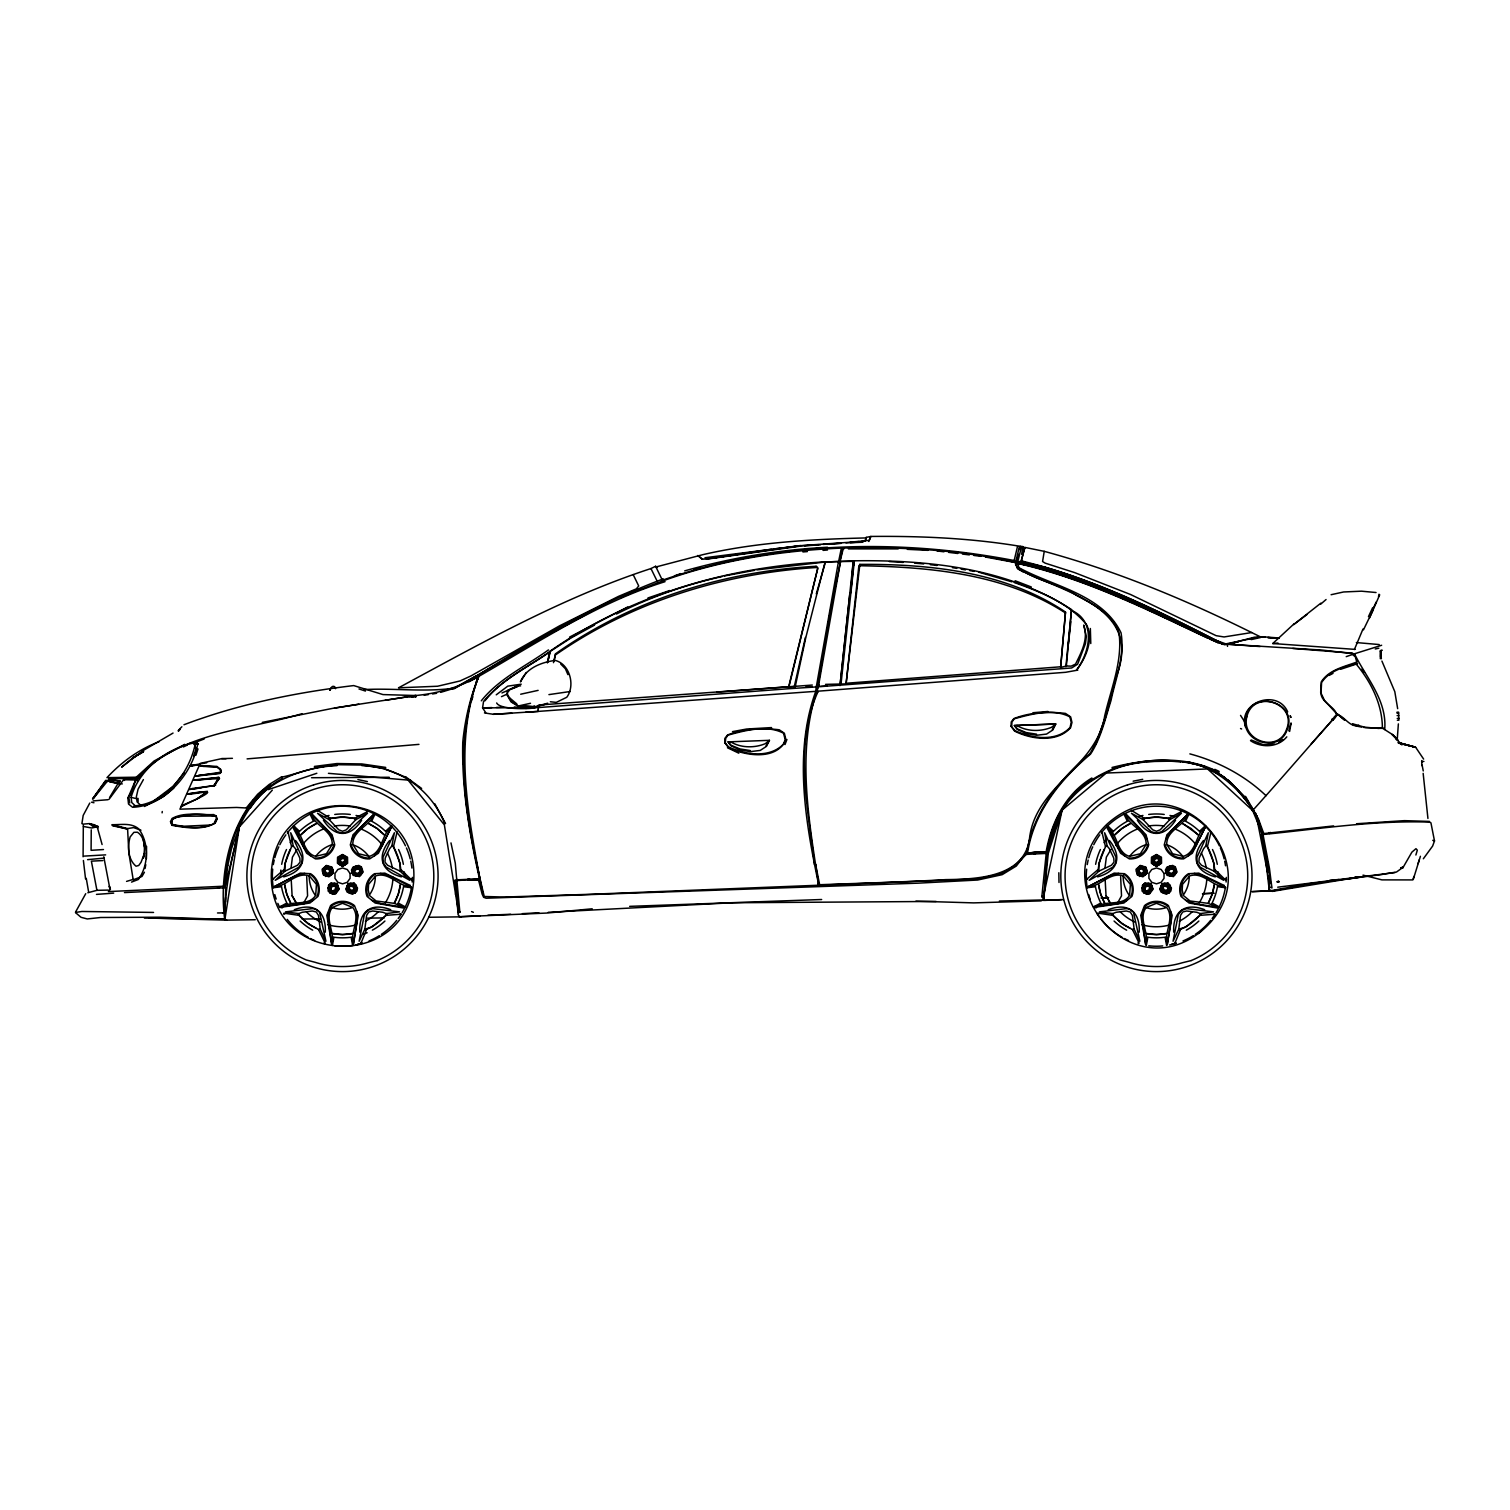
<?xml version="1.0" encoding="UTF-8"?>
<svg xmlns="http://www.w3.org/2000/svg" width="1510" height="1510" viewBox="0 0 1510 1510"><rect width="100%" height="100%" fill="white"/><g stroke="black" fill="none" stroke-linecap="round" stroke-linejoin="round"><path stroke-width="1.5" d="M1333.651 825.913L1262.303 833.747L1261.36 834.671L1264.719 850.866L1269.155 889.39L1272.326 891.391L1353.017 878.103M333.767 938.22L332.408 945.411L331.728 944.562C335.484 932.236 323.857 918.816 332.257 907.491L342.525 903.301L352.811 907.491C361.211 918.816 349.584 932.236 353.321 944.562L352.661 945.411L351.301 938.22M1147.694 938.22L1146.335 945.411L1145.675 944.562C1149.412 932.236 1137.785 918.816 1146.184 907.491L1156.471 903.301L1166.739 907.491C1175.139 918.816 1163.512 932.236 1167.268 944.562L1166.588 945.411L1165.229 938.22M1384.708 729.538C1387.199 700.187 1366.21 677.839 1354.47 653.792L1322.42 650.112L1226.554 644.166L1207.622 637.295L1147.43 609.36M313.004 820.326L309.852 813.701L312.551 814.532L332.106 834.803L334.748 844.845C332.521 853.509 324.329 859.454 315.401 858.888L306.662 853.263L293.431 828.424L293.487 825.611L298.81 830.651M1043.901 896.109L1047.336 852.81L1046.373 851.791L1041.824 896.94L1043.957 895.298L1041.862 896.638L1043.901 896.109L1043.92 899.922L999.394 901.055M1126.932 820.326L1123.78 813.701L1126.479 814.532L1146.033 834.803L1148.676 844.845C1146.449 853.509 1138.257 859.454 1129.329 858.888L1120.609 853.263L1107.358 828.424L1107.415 825.611L1112.738 830.651M1021.911 858.51L1015.569 865.211L1001.432 873.799L977.819 878.914L590.108 894.298L504.453 897.034L484.257 896.487C467.081 825.253 451.037 747.299 478.708 676.423C539.032 641.788 598.281 602.433 665.061 581.671M224.858 915.419L225.669 887.691L224.631 886.294C226.462 848.582 239.165 808.095 270.894 785.068M83.314 825.309L83.088 856.793M794.977 687.805L805.812 637.56L825.045 562.041L838.503 561.399L839.654 563.003L843.41 548.054C901.111 546.865 959.341 549.413 1015.72 562.532L1015.645 565.231C1031.915 580.501 1058.132 582.728 1076.913 595.601C1093.523 604.623 1112.511 613.683 1119.023 632.992C1122.742 661.323 1110.964 688.768 1104.678 715.985C1096.581 767.061 1035.426 785.766 1029.499 838.522C1024.611 877.537 976.29 879.254 945.826 879.613C903.792 882.104 861.719 883.161 819.647 884.728L817.854 883.878M193.695 755.812L195.96 749.451L194.356 742.863L197.621 744.487C191.94 774.366 164.401 806.17 132.578 807.265L128.52 804.056L127.878 798.148L135.636 779.99C176.349 732.369 245.998 730.5 302 713.702M255.247 919.722L224.782 920.156C224.216 888.427 232.389 857.699 239.373 826.895C248.206 806.906 262.57 789.277 281.917 778.745M324.291 942.448L324.254 943.637L325.197 943.108L318.497 929.518L307.87 923.61L298.98 915.343L298.829 913.588L302.189 912.285L312.362 911.002L316.307 912.002L318.478 915.438L320.214 929.122L325.933 941.259L319.535 912.078L315.231 908.963L312.343 908.642L285.503 911.87L298.829 913.588M1138.219 942.448L1138.2 943.637L1139.125 943.108L1132.425 929.518L1121.798 923.61L1112.908 915.343L1112.757 913.588L1116.117 912.285L1126.29 911.002L1130.235 912.002L1132.406 915.438L1134.142 929.122L1139.861 941.259L1133.463 912.078L1129.159 908.963L1126.271 908.642L1099.431 911.87L1112.757 913.588M304.718 873.365L295.13 876.026L273.895 886.842L300.226 873.12L310.588 873.705C318.138 878.499 321.271 888.125 317.968 896.449L309.927 903.018L282.219 907.133C292.128 899.582 308.04 906.925 315.666 895.449L316.477 884.369L309.305 875.894C295.941 871.402 286.768 886.615 273.895 886.842L273.291 887.748L280.558 886.823M463.268 764.23L463.608 750.244M463.721 745.581L463.834 740.919M1118.646 873.365L1109.057 876.026L1087.823 886.842L1114.153 873.12L1124.516 873.705C1132.066 878.499 1135.199 888.125 1131.896 896.449L1123.855 903.018L1096.147 907.133C1106.056 899.582 1121.987 906.925 1129.593 895.449L1130.405 884.369L1123.232 875.894C1109.869 871.402 1100.696 886.615 1087.823 886.842L1087.219 887.748L1094.486 886.823M291.166 878.688L292.109 895.751L296.583 903.509L292.109 895.713M853.509 565.873L854.377 560.795C928.782 559.776 1007.736 568.062 1071.515 609.587L1066.362 666.004L1060.643 667.42L1065.513 612.06C1005.641 571.762 930.311 563.909 859.851 564.381L846.072 683.898L825.536 684.37M1105.093 878.688L1106.037 895.751L1110.511 903.509L1106.037 895.713M272.329 790.126L239.373 826.895L224.782 920.156C219.46 879.047 227.368 832.746 253.661 799.583M458.474 910.077L454.567 880.5L455.699 880.651L458.077 914.626L459.738 916.664L480.029 915.853M985.483 557.039L1017.721 562.985L1018.929 567.703C1053.527 586.654 1102.375 594.147 1121.024 632.784C1125.044 655.85 1115.607 678.367 1110.983 700.64C1105.207 718.798 1101.092 738.031 1090.522 754.113C1059.982 780.047 1033.746 812.286 1027.536 853.112L1015.569 865.211M1227.517 646.374L1227.592 644.204L1254.376 637.201L1265.21 636.975M473.366 912.304L471.554 911.568M333.257 839.145L327.764 830.859L310.909 814.003C315.118 826.178 332.408 830.198 332.275 844.298L326.424 853.735L315.647 856.378C302.377 852.697 304.454 835.275 294.186 828.197L294.261 826.498L304.265 847.922L310.456 855.717M1147.185 839.145L1141.692 830.859L1124.837 814.003C1129.046 826.178 1146.335 830.198 1146.203 844.298L1140.352 853.735L1129.574 856.378C1116.305 852.697 1118.381 835.275 1108.114 828.197L1108.189 826.498L1118.193 847.922L1124.384 855.717M91.242 829.858L91.091 850.319L103.473 849.545M1011.039 726.178L1011.247 721.912L1013.852 718.609C1029.895 712.286 1048.393 711.361 1065.494 713.418L1070.647 716.891L1071.987 722.459L1070.571 727.745C1056.962 743.071 1031.16 739.447 1014.588 731.104L1011.039 726.178L1014.965 730.557C1031.406 738.541 1056.358 742.165 1070.043 727.499L1071.232 722.29L1069.835 716.873C1053.206 708.115 1031.462 714.098 1014.248 718.779L1011.964 722.063L1011.7 726.102M724.743 742.524L724.951 738.277L727.575 734.974C743.618 728.65 762.135 727.726 779.235 729.783L784.37 733.256L785.898 739.56C777.008 760.851 745.034 756 728.273 747.469L724.743 742.524L728.65 746.922C745.091 754.924 770.043 758.53 783.747 743.864L785.124 739.39L783.539 733.237C766.929 724.46 745.166 730.481 727.952 735.144L725.668 738.428L725.385 742.467M323.612 874.535L328.954 876.215L333.446 872.95L332.106 867.155L326.368 865.419L322.14 869.269L323.291 874.875L328.954 876.838L333.446 872.95L331.728 867.665L326.424 865.891M1137.54 874.535L1142.881 876.215L1147.373 872.95L1146.033 867.155L1140.295 865.419L1136.067 869.269L1137.219 874.875L1142.881 876.838L1147.373 872.95L1145.656 867.665L1140.352 865.891M1245.618 727.367C1237.105 702.471 1277.366 688.031 1287.69 711.889M331.502 874.837L332.974 870.288M1145.429 874.837L1146.902 870.288M1090.786 643.524L1090.352 628.5M146.413 858.718L146.564 846.336M1398.373 723.913L1397.203 739.881L1396.146 739.466M455.548 894.713L455.888 890.428M455.699 880.651L479.255 879.141M525.537 712.324L538.032 711.418L538.504 706.435M843.882 548.96L843.41 548.054L842.448 549.659L839.56 562.834L840.56 561.342L818.42 686.389L817.004 684.804L816.174 686.937L815.777 691.335L816.872 692.486L830.104 612.55L840.56 561.342L853.263 560.946L839.994 685.615L849.941 592.675M467.93 878.99L467.836 880.085L469.648 878.933M1065.513 612.06L1060.643 667.42M400.414 884.048L398.357 894.052L394.148 903.339L376.084 900.96L369.403 895.449L368.27 889.975L368.591 884.369L375.764 875.894C389.127 871.402 398.3 886.615 411.173 886.842L411.777 887.748L404.51 886.823M1214.342 884.048L1212.285 894.052L1208.075 903.339L1190.012 900.96L1183.33 895.449L1182.198 889.975L1182.519 884.369L1189.691 875.894C1203.055 871.402 1212.228 886.615 1225.101 886.842L1225.705 887.748L1218.438 886.823M364.854 929.122L371.724 927.178L386.088 915.343L386.239 913.588L382.879 912.285L372.706 911.002L368.761 912.002L366.59 915.438L364.854 929.122L359.135 941.259L364.344 914.739L367.609 910.417L372.725 908.642L399.565 911.87L386.239 913.588M1178.782 929.122L1185.652 927.178L1200.016 915.343L1200.167 913.588L1196.807 912.285L1186.633 911.002L1182.689 912.002L1180.518 915.438L1178.782 929.122L1173.062 941.259L1178.272 914.739L1181.537 910.417L1186.652 908.642L1213.493 911.87L1200.167 913.588M484.483 712.947L493.487 714.305L538.032 711.418L815.777 691.335C793.392 752.735 805.547 822.535 818.779 885.181C808.68 819.364 795.676 748.318 819.043 684.691L816.381 686.503L838.503 561.399L839.56 562.834M1043.655 900.017L1048.28 853.32L1062.096 810.096L1106.283 773.044L1207.566 768.949L1255.886 813.512L1267.588 872.591M1065.89 666.759L1071.515 609.587M330.407 889.73L330.747 886.521L333.691 885.2L336.315 887.106L335.975 890.315L333.012 891.636L330.407 889.73L333.012 891.636M331.275 889.352L330.747 886.521M336.315 887.106L333.691 885.2M853.263 560.946L850.621 593.034L853.037 570.402M854.377 560.795L841.032 683.841M1144.335 889.73L1144.674 886.521L1147.619 885.2L1150.242 887.106L1149.903 890.315L1146.958 891.636L1144.335 889.73L1146.958 891.636M1145.203 889.352L1144.674 886.521M1150.242 887.106L1147.619 885.2M103.775 856.812L110.022 889.503L108.437 891.58L223.65 886.219L226.16 887.748L124.462 892.58M333.125 890.692L335.201 889.767L335.447 887.484M1147.053 890.692L1149.129 889.767L1149.374 887.484M846.072 683.898L858.907 565.438M1068.4 643.864L1070.873 621.761M285.031 871.119L284.767 863.984L291.581 846.676L293.204 845.977L295.469 848.771L299.829 858.058L300.094 862.116L297.508 865.249L285.031 871.119L275.235 880.311L298.867 867.155L301.943 862.72L302.057 857.303L290.694 832.765L293.204 845.977M1098.959 871.119L1098.695 863.984L1105.509 846.676L1107.132 845.977L1109.397 848.771L1113.757 858.058L1114.021 862.116L1111.436 865.249L1098.959 871.119L1089.182 880.311L1112.794 867.155L1115.871 862.72L1115.984 857.303L1104.622 832.765L1107.132 845.977M550.338 701.754L556.246 702.395L566.76 697.28C575.48 685.691 569.893 664.041 555.17 660.399C541.316 662.267 526.122 668.081 520.403 681.916L526.292 672.46M1402.431 868.25L1402.771 867.155L1400.714 868.193L1402.79 867.948L1411.907 852.131L1415.965 848.677L1417.324 850.168L1415.889 855.019M162.099 812.852L162.268 811.493M1382.311 650.225L1380.329 650.885L1380.329 658.737M291.109 867.438L292.43 857.17L297.017 849.507M1105.037 867.438L1106.358 857.17L1110.945 849.507M143.167 858.133C145.262 849.903 145.583 837.673 137.467 832.218L133.899 832.331L130.143 836.936C127.35 846.619 127.803 859.247 136.013 866.212L138.731 865.475L141.015 862.304L144.564 853.244M81.899 823.667L83.182 815.419L89.751 803.094M538.032 711.418L538.277 709.794M865.098 540.957L866.174 537.39L870.874 536.446C919.835 535.956 968.929 538.032 1017.306 545.846L1022.874 546.601L1024.856 548.621M870.458 537.466L868.854 541.467M354.057 906.34C347.375 900.904 337.693 900.904 331.011 906.34L327.727 915.456L331.728 944.562L326.821 915.287L330.577 905.604C337.466 899.903 347.602 899.903 354.491 905.604L358.248 915.287L353.321 944.562L357.058 921.024L356.624 911.077M1167.985 906.34C1161.303 900.904 1151.62 900.904 1144.939 906.34L1141.654 915.456L1145.675 944.562L1140.748 915.287L1144.505 905.604C1151.394 899.903 1161.53 899.903 1168.419 905.604L1172.175 915.287L1167.268 944.562L1170.986 921.024L1170.552 911.077M1288.785 730.84L1291.088 722.969L1289.653 731.425M232.427 758.322L221.687 758.643L200.226 763.362L179.916 809.171L236.598 807.454L250.264 808.209C268.988 778.99 304.246 767.59 337.277 765.419C318.289 765.023 299.999 773.158 282.408 777.008L281.2 777.593M391.864 845.977L394.374 832.765L383.011 857.303L383.106 862.72L386.201 867.155L409.833 880.311L400.037 871.119L387.56 865.249L384.974 862.116L385.239 858.058L389.599 848.771L391.864 845.977L393.487 846.676L400.301 863.984L400.037 871.119M1205.792 845.977L1208.302 832.765L1196.939 857.303L1197.053 862.72L1200.148 867.155L1223.761 880.311L1213.964 871.119L1201.488 865.249L1198.902 862.116L1199.167 858.058L1203.527 848.771L1205.792 845.977L1207.415 846.676L1214.248 863.984L1213.964 871.119M361.456 874.535L356.115 876.215L351.622 872.95L353.34 867.665L355.662 866.136L361.003 867.325L362.513 871.987L359.323 876.517L353.151 875.328L351.452 870.119L352.962 867.155L358.7 865.419L361.418 866.891L363.117 872.101L359.323 876.517M356.473 885.275L353.699 883.633L348.149 883.633L346.432 888.899L349.546 893.297L354.774 892.769L356.907 887.956L354.076 883.123L348.149 883.633L345.828 889.107L347.13 892.051L352.51 894.298L356.945 891.07L357.511 888.031L354.076 883.123M183.975 724.743C238.41 704.075 295.998 692.486 353.699 685.578L382.993 694.581L415.325 695.525L415.627 697.016L416.024 695.506C438.032 693.392 459.361 687.239 478.708 676.423C453.812 742.071 467.798 812.342 479.953 879.141M1175.384 874.535L1170.042 876.215L1165.55 872.95L1167.268 867.665L1169.589 866.136L1174.931 867.325L1176.441 871.987L1173.251 876.517L1167.079 875.328L1165.38 870.119L1166.89 867.155L1172.628 865.419L1175.346 866.891L1177.045 872.101L1173.251 876.517M1170.401 885.275L1167.626 883.633L1162.077 883.633L1160.36 888.899L1163.493 893.297L1168.721 892.769L1170.835 887.956L1168.004 883.123L1162.077 883.633L1159.755 889.107L1161.077 892.051L1166.437 894.298L1170.873 891.07L1171.439 888.031L1168.004 883.123M145.092 868.439L145.772 864.664M393.487 846.676L397.13 831.84L396.413 832.784M1207.415 846.676L1211.058 831.84L1210.341 832.784M359.795 932.18C358.7 911.247 371.158 902.187 390.731 909.699M1173.723 932.18C1172.628 911.247 1185.086 902.187 1204.659 909.699M1046.902 851.791L1045.316 851.791L1047.959 851.81C1052.885 789.862 1118.665 753.773 1176.271 761.342M317.157 896.279C320.252 888.239 317.27 879.009 310.022 874.328M1131.084 896.279C1134.18 888.239 1131.198 879.009 1123.95 874.328M1021.647 554.359L1022.874 546.601M547.318 662.833L549.621 651.791L570.591 638.202L594.487 625.121M196.828 780.255L218.799 777.405L219.46 778.405L213.684 786.181L218.799 777.405L193.714 779.99L218.912 778.613L213.967 785.691L189.297 789.485L201.019 787.899M1382.254 874.498L1308.585 883.803L1271.401 890.617M478.198 878.631L482.124 894.09L483.615 897.299L486.144 898.223L918.061 883.161L977.668 880.028L1002.168 874.667L1016.287 866.06L1025.214 854.452L1048.28 853.32L1047.128 851.81C1051.337 822.818 1066.513 794.241 1092.542 779.443M548.583 658.511L550.225 651.093C630.633 595.053 727.405 566.911 824.724 561.909L838.597 561.607L841.372 548.111C773.535 550.961 705.397 562.551 642.524 588.862M197.621 744.487L195.885 741.995L197.187 743.033L190.222 742.958M194.356 742.863L198.282 743.958L196.206 742.09L197.036 743.883L196.206 742.09L204.171 738.975M1352.431 724.366L1357.641 726.329L1358.811 725.31C1347.769 729.424 1339.332 705.415 1332.802 719.515L1333.103 719.817C1345.033 710.153 1320.231 704.472 1321.042 692.694L1321.59 682.577C1328.932 670.969 1343.353 667.269 1355.829 663.664L1356.811 662.041L1354.885 655.434L1352.281 653.132L1292.749 648.451M1378.498 596.658L1379.026 594.204M143.526 857.963L144.224 854.83M657.397 567.458L655.604 566.288L661.852 579.16M794.619 686.616L788.654 686.729L817.646 568.741L816.136 566.288C723.611 571.308 631.463 600.017 555.548 653.792L553.49 662.663M794.184 687.069L805.377 637.484M788.881 687.125L817.873 567.817L816.136 566.288M1333.5 719.345L1333.103 719.817M547.658 662.512L550.225 651.093M131.087 797.374C138.656 770.176 165.836 748.885 192.997 743.147L194.941 745.336C188.844 773.384 165.741 803.226 135.277 805.793L131.785 802.584L131.087 797.374L137.429 798.865M1019.42 549.527L1020.269 546.375M1018.363 554.34L1016.343 562.569L1014.173 560.531C897.808 538.145 773.951 541.109 661.474 580.538M140.977 830.217L133.56 827.593L127.576 828.594L128.822 852.829L133.22 879.82L141.978 876.461L144.413 872.214M554.076 661.342L555.548 653.792M1355.149 649.394L1272.76 643.524L1293.617 624.234M337.995 857.491L338.051 863.078L342.525 866.344L347.64 863.267L347.508 857.284L342.525 854.471L337.56 857.284L337.428 863.267L342.525 866.344L347.017 863.078L347.073 857.491M1151.922 857.491L1151.979 863.078L1156.471 866.344L1161.567 863.267L1161.435 857.284L1156.471 854.471L1151.488 857.284L1151.375 863.267L1156.471 866.344L1160.945 863.078L1161.001 857.491M816.287 593.902L825.574 561.739M415.627 697.016L416.024 695.506L334.541 707.982L262.268 722.403M1269.155 889.39C1271.231 871.1 1264.946 852.433 1261.813 834.52L1262.775 833.275L1257.792 819.307L1251.469 806.793M496.677 702.962C501.433 713.173 566.042 706.642 517.873 706.076L511.041 701.867L506.699 694.317L507.794 690.429L516.703 686.144L520.61 685.861M1034.482 852.376L1026.687 853.471C1032.84 812.418 1059.076 779.764 1089.842 753.698C1104.452 730.368 1109.038 702.433 1116.381 676.253C1143.315 606.85 1063.191 592.411 1017.74 568.93L1015.513 562.966L1019.307 546.903M468.893 681.784L478.708 676.423C470.139 697.375 464.91 719.779 462.758 742.316C461.437 793.448 471.328 844.241 482.936 893.807L476.16 860.568M817.174 692.958L815.664 692.429L816.74 693.524L818.099 691.391C793.562 745.619 808.095 808.058 814.588 864.834L815.608 864.286L819.647 884.728M1049.393 841.523L1057.981 817.325L1065.777 804.113M1021.439 546.828L1018.004 560.833L1016.343 562.569L1043.863 569.308L1072.647 578.613M109.06 799.281L123.575 779.707L135.636 779.99L132.106 791.013L127.878 798.148M288.655 832.784L287.938 831.84L291.581 846.676M1102.583 832.784L1101.866 831.84L1105.509 846.676M1413.322 879.235L1420.419 856.302M1418.079 863.588L1419.306 859.756M386.258 830.651L391.581 825.611L391.618 826.706C381.35 834.464 382.861 852.15 369.421 856.378L358.644 853.735L352.793 844.298C352.661 830.198 369.95 826.178 374.159 814.003L375.197 813.701L372.064 820.326M1200.186 830.651L1205.508 825.611L1205.546 826.706C1195.278 834.464 1196.788 852.15 1183.349 856.378L1172.572 853.735L1166.72 844.298C1166.588 830.198 1183.878 826.178 1188.087 814.003L1189.144 813.701L1185.992 820.326M1413.945 876.461L1412.832 879.915L1381.914 879.877L1363.002 875.12M324.631 871.723L325.632 868.646L328.784 867.967L330.954 870.364L329.954 873.441L326.802 874.12L324.631 871.723L325.632 868.646M326.802 874.12L325.556 871.515M329.954 873.441L328.784 867.967M1138.559 871.723L1139.559 868.646L1142.73 867.967L1144.882 870.364L1143.882 873.441L1140.729 874.12L1138.559 871.723L1139.559 868.646M1140.729 874.12L1139.484 871.515M1143.882 873.441L1142.73 867.967M195.904 755.283L197.98 748.922M273.593 879.103L272.461 879.443L284.125 869.609M1087.521 879.103L1086.407 879.443L1098.053 869.609M870.874 536.446L869.175 540.391L850.3 542.128M1105.697 716.08L1095.713 744.241M471.328 701.282L472.894 696.714M1266.173 856.113L1262.266 835.445L1263.606 833.18L1258.415 818.911L1245.524 796.355M1047.128 851.81L1062.096 810.096L1042.598 900.394L1061.455 899.601M1381.103 650.168L1380.687 652.075L1380.329 650.885M1261.36 834.671C1317.173 829.235 1373.402 820.156 1429.517 822.12L1430.933 822.818L1434.5 840.938L1432.631 846.053L1423.345 858.775M328.595 885.275L328.123 891.07L332.559 894.298L335.616 893.882L339.24 889.107L336.919 883.633L330.992 883.123L328.595 885.275L331.37 883.633L336.919 883.633L338.636 888.899L335.39 893.467M1142.523 885.275L1142.051 891.07L1146.486 894.298L1149.544 893.882L1153.168 889.107L1150.847 883.633L1144.92 883.123L1142.523 885.275L1145.297 883.633L1150.847 883.633L1152.564 888.899L1149.318 893.467M784.992 744.543L786.937 739.485M181.483 805.717L197.263 798.847L207.398 791.334L187.164 794.034C227.198 786.899 198.433 797.639 180.992 806.831M328.029 888.144L330.992 883.123M1141.956 888.144L1144.92 883.123M1251.677 632.558C1185.142 599.545 1116.003 570.837 1044.24 551.339L1042.58 561.512L1045.147 563.136L1074.61 572.592L1130.48 594.468L1216.116 635.672L1224.063 636.956L1251.677 632.558L1260.34 636.805L1226.196 643.807M360.777 942.448L360.815 943.637L366.571 929.518M1174.705 942.448L1174.742 943.637L1180.499 929.518M1354.413 649.47L1362.983 629.028M1024.856 547.526L1021.27 560.871L1025.781 562.702M1337.388 714.003L1336.765 715.513L1338.275 714.777L1344.617 720.081L1337.388 714.003L1338.275 714.777M1373.251 609.663L1363.473 629.84M1369.608 617.835L1379.706 594.789M217.1 818.779L215.137 823.177C202.623 830.462 185.636 827.82 171.913 825.29L170.517 821.629L172.083 818.458C184.428 811.587 199.999 815.249 213.646 814.569L216.138 815.985L217.1 818.779L214.986 823.025C202.68 829.953 186.089 827.442 172.687 824.819L170.517 821.629M333.974 844.505C331.766 852.829 323.914 858.529 315.307 858.058M1147.902 844.505C1145.694 852.829 1137.842 858.529 1129.235 858.058M1373.288 608.322L1376.176 602.056M171.913 825.29L171.385 821.799L172.838 818.703C185.938 813.475 202.491 813.343 216.005 816.212L216.704 819.232M476.027 682.275L477.877 678.367M1368.456 616.646L1372.59 607.832M1033.803 853.848L1035.313 852.376L1045.618 851.791L1045.788 853.112M1015.72 562.532L1016.4 564.287M1332.594 720.383L1332.594 718.571M389.58 840.504C376.386 856.793 381.162 871.44 401.396 876.876M1203.508 840.504C1190.314 856.793 1195.089 871.44 1215.323 876.876M214.382 822.554L216.062 819.081M1014.173 560.531L1017.438 546.714M329.954 689.976L330.596 688.673C334.314 681.69 337.24 693.09 334.389 686.54M351.811 839.145L357.304 830.859L374.159 814.003L352.981 834.803L350.32 844.845C352.547 853.509 360.739 859.454 369.667 858.888L378.387 853.263L391.618 826.706L380.803 847.922L374.612 855.717M1165.739 839.145L1171.231 830.859L1188.087 814.003L1166.909 834.803L1164.248 844.845C1166.475 853.509 1174.667 859.454 1183.595 858.888L1192.315 853.263L1205.546 826.706L1194.731 847.922L1188.54 855.717M219.233 887.767L219.705 886.842L217.572 887.823L218.044 886.974M132.767 789.938L128.803 797.299L129.766 802.867M177.123 826.31L172.782 824.611L171.385 821.799L172.838 818.703M172.687 824.819L183.729 826.253L210.551 825.026M303.378 903.546L307.587 895.845L306.7 876.555M1117.306 903.546L1121.515 895.845L1120.628 876.555M143.393 779.594L138.052 789.258L136.372 796.714L137.07 801.904L140.562 805.113L146.451 804.679M75.557 912.059L85.73 893.675M171.385 821.799L172.895 819.156L176.821 817.08L183.069 816.249L216.138 815.985M339.373 860.379L340.977 857.586L344.223 857.586L345.828 860.379L344.223 863.173L340.977 863.173L339.373 860.379L344.223 857.586M1153.3 860.379L1154.905 857.586L1158.151 857.586L1159.755 860.379L1158.151 863.173L1154.905 863.173L1153.3 860.379L1158.151 857.586M340.977 863.173L345.828 860.379M1154.905 863.173L1159.755 860.379M109.55 797.601L118.176 783.218L122.291 783.916M109.437 781.784L118.535 783.577L120.064 781.01L108.626 778.971M866.174 537.39L865.532 540.429L861.512 541.524M1052.319 729.424L1055.773 723.97L1051.545 727.31C1040.749 731.822 1026.857 731.67 1016.909 725.461L1014.38 725.517L1017.004 729.198L1025.969 733.501L1036.69 735.257L1046.562 734.087L1052.81 729.972L1055.773 723.97L1014.38 725.517L1017.514 728.971L1026.253 732.577L1036.558 734.181M355.756 819.741L346.318 829.783L342.525 831.274L338.75 829.783L329.312 819.741L317.534 813.267L337.353 831.651L342.525 833.218L347.715 831.651L367.534 813.267L355.756 819.741L354.586 818.42L342.525 816.948L330.464 818.42L329.312 819.741M1169.684 819.741L1160.246 829.783L1156.471 831.274L1152.696 829.783L1143.24 819.741L1131.462 813.267L1151.281 831.651L1156.471 833.218L1161.643 831.651L1181.462 813.267L1169.684 819.741L1168.532 818.42L1156.452 816.948L1144.391 818.42L1143.24 819.741M484.993 700.791C501.547 679.217 527.839 667.458 549.621 651.791M181.88 726.763L178.274 730.5M173.046 733.067L143.091 750.583L121.612 767.155L132.974 757.775L143.563 751.527L132.937 757.756L143.544 751.584M366.892 811.323L367.572 810.36L368.006 811.323L354.586 818.42M1180.82 811.323L1181.5 810.36L1181.934 811.323L1168.532 818.42M481.312 700.81C498.866 678.688 525.82 666.231 548.451 649.923M107.116 781.595L105.681 780.387L92.525 798.979L106.134 780.576L118.535 783.577M75.689 912.776L81.049 917.306L87.259 918.948L100.604 917.495L159.664 917.212L220.215 919.25L224.424 919.062L225.292 917.816M184.069 772.894L173.197 786.276L154.36 800.47M329.935 893.24L328.161 887.956M338.108 886.068L336.919 883.633M1143.863 893.24L1142.089 887.956M1152.036 886.068L1150.847 883.633M1036.181 852.338L1035.124 853.754L1035.313 852.376L1046.147 851.791C1051.243 822.497 1065.588 793.731 1091.862 778.009M410.173 885.445L410.626 887.502L410.173 885.445L384.842 873.12L374.48 873.705C366.93 878.499 363.797 888.125 367.081 896.449L375.141 903.018L402.868 907.925L405.529 907L399.093 903.509M1224.1 885.445L1224.553 887.502L1224.1 885.445L1198.77 873.12L1188.408 873.705C1180.858 878.499 1177.725 888.125 1181.028 896.449L1189.068 903.018L1216.796 907.925L1219.457 907L1213.021 903.509M1352.13 654.491L1353.96 653.962L1353.224 654.925L1354.885 655.434L1353.791 655.774M788.654 686.729L544.487 704.623L538.296 706.076M766.004 745.789L769.439 740.334L728.084 741.882L730.689 745.562L739.636 749.866L750.357 751.621L760.228 750.432L766.476 746.336L769.439 740.334L765.306 743.675C754.509 748.186 740.636 748.016 730.67 741.825L728.084 741.882L731.199 745.336L739.919 748.941L750.244 750.545M248.055 807.907L258.625 795.015L270.101 785.238M346.96 886.068L350.83 883.256M1160.888 886.068L1164.757 883.256M246.451 807.737L257.625 794.279L269.139 784.483L281.539 776.857M137.032 779.821L146.338 768.986M1182.387 761.889C1213.115 763.871 1238.389 788.163 1253.281 809.832C1280.31 779.858 1306.584 749.187 1333.33 718.968L1332.197 719.043M75.5 912.455L81.861 911.474L153.548 912.436M300.49 835.294L308.021 828.424L316.911 823.384M1114.418 835.294L1121.968 828.424L1130.839 823.384M1310.888 744.317L1332.839 719.534L1331.688 719.609M355.152 873.573L354.152 870.496L356.322 868.099L359.474 868.76L360.475 871.836L358.304 874.233L355.152 873.573L354.152 870.496M360.475 871.836L359.474 868.76M358.304 874.233L359.55 871.648M1169.08 873.573L1168.079 870.496L1170.25 868.099L1173.402 868.76L1174.403 871.836L1172.251 874.233L1169.08 873.573L1168.079 870.496M1174.403 871.836L1173.402 868.76M1172.251 874.233L1173.478 871.648M355.077 870.685L356.605 869.005L358.833 869.477M1169.004 870.685L1170.533 869.005L1172.779 869.477M180.124 728.934L178.331 731.18L180.219 729.179M159.192 741.674C139.109 749.187 121.536 762.022 106.983 777.631L136.259 777.216L154.058 761.04L184.711 744.336M191.581 765.929L200.339 764.438M1252.337 810.813L1253.281 809.832M199.697 764.985L190.392 765.645L206.7 762.758M213.684 786.181L215.779 784.936M859.341 566.665L860.285 565.759C930.651 566.986 1004.943 573.762 1065.494 612.984M337.995 857.699L342.525 855.056L347.073 857.699M1151.922 857.699L1156.471 855.056L1161.001 857.699M1286.803 736.842C1277.989 747.582 1261.586 748.167 1250.488 740.655M206.946 791.769L207.587 792.429M361.645 820.213C350.245 837.786 334.824 837.786 323.423 820.213M1175.573 820.213C1164.172 837.786 1148.751 837.786 1137.351 820.213M454.567 880.5L457.624 879.499M375.046 874.328C367.798 879.009 364.816 888.239 367.911 896.279M1188.974 874.328C1181.726 879.009 1178.744 888.239 1181.839 896.279M221.215 772.214L219.818 773.498L195.507 776.178L220.705 772.195L220.064 769.439L216.402 766.835L200.094 765.929L216.817 766.363L220.479 769.137C223.291 771.119 217.648 774.913 220.705 772.195M1320.571 604.264L1326.063 599.527M259.795 793.071L266.496 787.371M1402.696 867.57L1396.505 872.025L1382.405 874.309M1198.336 933.539C1278.517 872.101 1180.556 757.095 1106.603 824.535C1042.768 886.993 1132.104 988.484 1201.469 930.972M173.782 788.05L163.722 796.336L144.469 806.472M1320.854 603.151L1293.598 624.611L1307.018 614.495M1075.158 792.203C1091.617 778.16 1111.379 767.193 1132.783 763.324M496.243 694.827L507.775 686.144L521.233 684.181M1260.586 637.503L1251.224 639.598M348.659 887.182L351.264 885.275L354.208 886.596L354.548 889.805L351.943 891.712L348.98 890.39L348.659 887.182L351.264 885.275M348.98 890.39L354.548 889.805M353.68 889.428L354.208 886.596M1162.587 887.182L1165.192 885.275L1168.136 886.596L1168.476 889.805L1165.871 891.712L1162.908 890.39L1162.587 887.182L1165.192 885.275M1162.908 890.39L1168.476 889.805M1167.626 889.428L1168.136 886.596M400.188 913.814L401.301 914.211L386.088 915.343M1214.115 913.814L1215.229 914.211L1200.016 915.343M470.214 679.991C531.822 641.637 595.431 604.472 663.267 578.859M1278.744 742.278L1282.783 739.523M555.642 654.812C631.973 601.754 723.422 573.347 815.853 567.552M197.263 798.715L207.078 792.146M1277.366 881.859L1278.158 881.33C1281.311 881.783 1275.176 882.557 1278.158 881.33L1279.045 881.632L1277.366 881.859L1279.045 881.632M550.055 651.716C527.405 667.288 501.169 680.047 483.54 701.47L482.577 707.888L485.673 712.569M1025.214 854.452L1027.612 852.942L1034.463 852.433L1034.388 853.811L1035.313 852.376L1027.536 853.112M285.975 903.509L279.539 907L282.2 907.925M1099.903 903.509L1093.466 907L1096.128 907.925M454.246 688.73L539.542 639.372L590.901 611.871M452.207 689.221L475.952 675.933M569.553 637.107L627.783 606.926M814.588 864.834L815.608 864.286M283.672 876.876C303.906 871.44 308.682 856.793 295.488 840.504M1097.6 876.876C1117.834 871.44 1122.61 856.793 1109.416 840.504M1329.178 675.404L1333.009 673.366M326.632 865.966L322.706 869.458L322.555 871.987L325.745 876.517M1140.56 865.966L1136.634 869.458L1136.483 871.987L1139.672 876.517M313.419 900.168L304.114 903.659L280.634 906.528L282.219 907.133M1127.347 900.168L1118.042 903.659L1094.561 906.528L1096.147 907.133M616.382 614.041C649.961 597.299 685.615 584.615 722.252 576.499M633.181 574.612L638.711 585.974L636.371 588.843L618.477 596.393L559.549 625.838L471.007 675.914L459.984 680.972L437.579 686.238L398.508 687.824C480.35 643.694 562.23 597.431 650.961 568.553L655.604 566.288M1381.65 645.261L1354.47 653.792M183.295 746.959L187.183 745.109M190.939 766.004L192.015 765.495L190.392 765.645M328.67 890.824L332.634 893.693L335.503 893.297M1142.598 890.824L1146.562 893.693L1149.45 893.297M517.571 685.993L508.436 690.164L507.303 693.996L511.626 701.697L518.44 705.944L535.05 706.661L547.715 703.207M656.774 566.76L702.848 554.661C756.208 542.317 811.078 539.297 865.645 537.938M501.49 696.657L506.699 694.317M331.502 887.068L333.597 886.144M1145.429 887.068L1147.524 886.144M621.12 597.488L641.731 588.485M501.962 692.958L507.794 690.429M87.863 892.75L96.923 890.315L108.305 890.088M1355.244 878.216L1361.586 876.744L1355.168 876.781M110.022 889.503L109.324 886.219L110.438 889.333M131.521 882.104L138.335 879.481C148.697 865.513 149.301 842.769 138.637 828.782C131.106 822.516 121.008 824.875 112.042 824.687M517.59 686.691L508.436 690.164L508.813 691.24M1340.672 669.27L1357.641 663.664M394.148 903.339L404.491 907.378L380.954 903.641L371.649 900.168M1208.075 903.339L1218.419 907.378L1194.882 903.641L1185.576 900.168M674.46 575.82L680.821 573.592M284.88 913.814L283.767 914.211L283.974 913.154L298.98 915.343M1098.808 913.814L1097.694 914.211L1097.902 913.154L1112.908 915.343M1346.222 656.642L1353.96 653.962M647.941 597.979L669.666 590.542M268.195 789.617L316.836 773.271M1356.811 662.041C1344.202 666.778 1328.951 669.704 1321.288 681.841L1320.665 692.373L1324.496 700.432L1337.237 714.4M351.622 872.95L353.566 874.837M1165.55 872.95L1167.494 874.837M459.229 916.834L547.035 913.04L592.203 908.793M93.582 826.914L89.864 823.988L98.207 826.593L91.695 827.99L83.446 826.48M440.712 692.354L454.869 688.05C424.65 692.41 394.091 687.937 363.948 689.579M520.686 694.222L538.126 690.372M126.557 881.387L133.088 879.443M1272.76 643.524L1277.989 643.034M223.046 913.286L224.405 912.889L217.515 912.965M411.909 696.714L416.024 695.506M223.046 912.87L224.405 912.474M88.543 891.504L86.259 878.348M693.883 569.798L700.508 568.062M190.6 765.872L192.015 765.495M1112.247 768.779C1134.236 762.21 1157.453 759.379 1180.31 761.984M684.709 570.874C731.236 557.737 779.198 549.734 827.48 547.243M340.146 865.079L344.922 865.079M1154.074 865.079L1158.85 865.079M1226.441 644.487L1237.615 641.844M352.679 933.463L342.525 934.615L332.389 933.463M1112.039 767.476C1146.826 758.718 1186.256 755.038 1219.042 772.346M1166.607 933.463L1156.471 934.615L1146.317 933.463M318.497 929.518L320.214 929.122M1132.425 929.518L1134.142 929.122M1375.251 648.979L1378.838 648.186M518.44 705.944L530.52 703.283M459.795 911.625L458.455 912.55L459.795 911.625L456.926 880.651M1331.103 594.713L1343.579 591.977L1361.454 591.184L1376.044 592.524M1224.553 644.827L1238.37 641.844M326.273 869.345L328.5 868.873M1140.201 869.345L1142.428 868.873M327.085 873.214L329.331 872.742M1141.013 873.214L1143.259 872.742M1133.142 781.18L1142.711 779.33M458.361 911.644L459.833 912.04L458.455 911.908M724.479 575.933L754.604 570.308M732.482 731.633L746.657 729.028L771.553 727.575M714.305 557.756L771.327 549.281M218.516 777.895L219.46 778.405M1274.478 744.015L1263.813 744.958L1251.073 739.957M1284.576 888.786L1273.156 890.768L1251.96 891.674M1289.144 887.974L1293.692 887.182M1298.26 886.37L1302.828 885.577M1307.396 884.784L1311.964 883.973M334.465 708.171L358.833 704.188M1381.499 727.556L1393.22 735.03L1397.845 740.013L1392.201 734.558L1401.922 744.921M432.483 693.958L436.616 693.298M1241.616 728.971L1240.541 728.537M548.923 694.619L570.233 691.505M385.05 700.338L415.325 695.525L415.873 696.431L411.928 696.997M424.178 695.223L428.349 694.619M189.581 794.279L207.153 791.75M763.513 554.925L768.137 554.302M786.653 551.792L791.278 551.169M191.996 788.541L213.797 785.615M756.925 569.874L825.592 561.965M294.337 909.699C313.91 902.187 326.368 911.247 325.273 932.18M1108.264 909.699C1127.838 902.187 1140.295 911.247 1139.201 932.18M1137.238 762.739L1143.9 761.87M1423.911 761.436L1421.571 761.55M1277.724 887.182L1395.014 872.572M314.684 767.609L337.013 764.702L361.796 765.041L385.503 768.684M314.382 766.438L336.957 763.55L361.796 763.928L385.748 767.42M706.51 558.927L799.866 545.714L858.945 541.618M102.85 860.568L91.374 861.153L96.923 890.315M800.13 546.186L706.831 559.134L701.773 559.002L698.167 555.699M800.526 545.563L704.981 557.737M775.781 548.753L798.148 546.148M861.191 541.901L845.977 542.902M1077.819 670.119L1065.645 672.29L817.816 691.202M198.546 775.291L219.63 773.177M538.334 705.227L544.487 704.623M862.946 542.222L850.3 542.732M96.489 894.392L113.684 893.127M1032.916 712.739L1047.978 711.474M1329.744 880.273L1339.049 879.481M1343.711 879.103L1353.017 878.31M418.95 744.373L247.093 758.888M82.88 824.158L89.373 823.592L94.356 824.8L97.433 827.65L102.095 844.543M104.284 858.076L87.599 859.662M716.967 692.127L812.323 685.049M93.129 800.904L108.116 799.696M802.924 551.943L807.397 551.584M823.007 550.376L827.48 550.017M1060.322 666.816L846.468 683.237M409.927 696.884L415.873 696.431M818.212 686.786L1071.666 667.967L1077.593 664.211L1085.426 643.751L1086.332 636.654L1083.689 625.083C1088.748 638.711 1081.443 652.075 1075.554 664.079L1071.175 666.137L1066.362 666.004M804.698 545.865L820.647 544.77M827.499 544.298L841.183 543.355M1356.584 823.743L1404.451 820.647L1429.536 821.421M800.375 545.884L818.609 544.676M823.177 544.393L841.41 543.185M805.679 687.144L812.097 686.748M493.487 714.305L511.89 713.23M629.67 906.359L821.648 899.507M487.938 915.23L510.625 914.267M522.403 913.644L538.881 912.795M548.3 912.304L731.897 902.772M1381.367 658.737L1380.687 652.075L1380.574 656.756M1396.958 712.21L1398.581 712.135L1398.939 720.176L1397.335 720.251M1397.014 713.173L1398.619 713.097M1397.109 715.627L1398.732 715.551M1397.241 718.42L1398.864 718.364M1101.507 897.922L1108.585 897.62M1202.847 893.656L1212.285 893.259M1252.337 891.58L1271.194 890.768M1044.561 900.394L1063.418 899.601M1101.13 898.016L1108.189 897.714M1202.47 893.75L1214.248 893.259M105.643 854.868L84.352 856.095M820.572 686.314L827.046 686.087M1016.909 725.461L1054.112 724.12M202.925 766.4L216.534 766.91M1041.277 900.885L973.629 902.886L915.909 901.149M479.142 878.801L457.7 879.802M491.864 707.586L482.577 707.888L538.202 707.586L788.692 688.73L816.174 686.937L817.269 687.975M496.507 707.435L503.472 707.208M120.064 781.01L106.134 780.576L93.148 798.752L109.343 778.764L138.089 778.33L136.259 777.216M1146.128 761.587L1176.063 761.097M848.394 548.885L898.167 548.885M840.636 561.569L853.999 561.342M469.572 880.028L480.029 880.349M302.151 919.062L320.535 918.816M367.421 918.155L384.201 917.891M428.746 917.268L461.211 916.834M133.692 806.17L139.713 806.113M1363.719 727.442L1384.217 728.33M729.934 902.772L936.124 901.451M311.551 777.726L389.221 777.273M1377.309 728.33L1382.405 728.33C1382.367 704.358 1371.005 681.746 1355.829 663.664M144.394 918.061L224.424 919.062M1132.104 811.323L1131.424 810.36L1144.391 818.42M318.176 811.323L317.496 810.36L330.464 818.42M226.745 920.156L149.396 918.061M1236.69 788.786C1222.572 772.138 1201.639 763.871 1180.386 761.682M1046.373 851.791L1047.959 851.81M221.687 758.643L226.047 758.756M1190.371 762.399L1188.993 762.361L1201.979 765.532M1374.874 727.952L1365.531 727.48L1352.526 723.762M907.321 549.338L927.895 550.338M1279.102 638.164L1267.815 637.579L1279.215 638.202M1260.133 646.563L1227.592 644.204M889.333 561.569L903.169 562.418M914.683 563.136L923.724 563.928M458.474 912.304L459.852 912.38M1278.762 637.956L1261.983 636.729M328.444 773.328L410.644 780.311M1356.358 642.562L1379.234 644.562M1373.062 727.914L1379.14 728.386M930.368 564.702L937.03 565.476M514.268 707.001L526.405 708.416M1183.689 858.058C1175.082 858.529 1167.23 852.829 1165.022 844.505M369.761 858.058C361.154 858.529 353.302 852.829 351.094 844.505M937.068 550.961L943.976 551.792M948.601 552.358L957.812 553.49M962.417 554.057L969.344 554.887M973.95 555.453L980.858 556.303M112.438 825.725L127.482 829.028L112.231 825.139M1194.278 873.365L1203.866 876.026L1223.61 886.087M380.35 873.365L389.939 876.026L409.682 886.087M361.834 765.608C398.376 766.419 431.558 789.768 444.789 823.818M952.433 567.628L956.793 568.383M961.153 569.138L965.513 569.874M969.873 570.629L974.233 571.384M1357.641 726.291L1361.699 727.103M1027.763 565.363L1015.513 562.966C1083.047 577.707 1145.259 608.738 1207.377 637.994M1044.24 551.339L1024.761 547.375L1021.27 560.871C1092.183 577.971 1158.113 610.361 1222.534 643.788M357.889 779.575L367.421 781.576M1169.722 872.856L1171.949 873.346M355.794 872.856L358.021 873.346M91.506 802.206L93.96 802.754M1398.373 743.128L1415.625 747.242L1423.628 759.096M1021.515 561.55L1025.762 562.588M1030.009 563.608L1044.882 567.194M1269.778 882.652L1271.288 883.01L1271.986 887.993L1269.797 887.049M1189.842 763.135C1217.173 767.099 1239.427 787.125 1252.753 810.436M1398.033 742.354L1415.587 747.318M116.157 825.706L127.576 828.594M1017.721 562.985C1089.824 579.444 1155.867 613.664 1222.76 644.015M1415.21 747.072L1399.978 743.184L1413.001 746.563M1271.25 882.67L1269.759 882.293L1271.288 883.01L1269.721 881.859L1271.194 882.255L1269.438 868.231L1262.775 833.275M1415.172 747.129L1398.751 742.826M1034.331 564.985L1042.863 567.269M978.593 572.139L1011.964 581.86M1225.403 879.103L1226.535 879.443L1225.742 880.179L1214.87 869.609M411.456 879.103L412.589 879.443L411.815 880.179L400.943 869.609M89.864 823.988L98.207 826.593M1044.75 567.137C1107.415 585.465 1165.909 614.985 1223.949 644.336M1064.701 574.064L1071.251 576.14M358.965 688.956L365.458 691.052M1014.192 582.52C1040.22 591.656 1068.325 602.735 1086.407 624.423C1094.184 639.334 1085.747 658.284 1076.422 670.27C1089.729 652.547 1096.6 621.761 1071.647 610.38M1189.861 753.886C1218.306 761.493 1244.655 775.366 1266.041 795.713M1401.035 867.872L1402.771 867.155M1432.745 840.334L1434.5 840.938M702.527 559.228L697.79 555.491M1073.44 576.82L1079.669 579.217M1100.412 587.22L1106.622 589.617M1015.097 580.746L1031.311 586.994M385.616 769.288L405.699 777.159M1148.166 883.256L1150.469 884.162M334.238 883.256L336.541 884.162M1118.608 594.544L1124.591 597.016M1105.679 591.014L1125.12 599.149M1182.085 823.384L1190.975 828.424L1198.506 835.294M368.157 823.384L377.028 828.424L383.974 834.464M1209.529 638.938L1218.136 642.694M1165.286 886.219L1167.381 887.144M351.358 886.219L353.453 887.144M1146.43 606.831L1158.717 612.626M1170.325 890.824L1169.061 893.24M356.398 890.824L355.133 893.24M1218.343 642.864C1152.904 612.569 1088.332 577.839 1017.211 562.739L1019.476 561.475C1091.069 578.953 1157.755 611.682 1223.326 644.525M1204.149 766.061L1222.232 776.216M124.499 780.406L123.575 779.707M1214.833 769.345L1219.023 771.346M727.442 747.733L738.805 753.188M1211.454 769.024L1224.723 777.461M1177.743 621.894L1181.971 623.951M1392.201 734.558L1392.484 734.521M1214.153 640.013L1222.194 644.015M135.636 779.99L137.41 781.029M1183.066 823.686L1197.902 834.464M516.816 703.924L509.229 697.563M369.138 823.686L376.953 828.329L384.578 835.294M1016.909 567.571L1022.855 571.78M195.696 742.92L197.036 743.883M223.65 886.219L225.669 887.691M405.454 776.65L421.63 788.465M1225.705 778.877L1229.178 781.538M1228.234 780.16L1244.617 796.619M94.847 825.158L97.848 827.99M196.206 742.09L197.187 743.033M560.701 663.985L565.401 668.779L567.911 674.63M1237.407 789.711L1250.978 806.906M1269.683 833.539L1268.91 832.595L1271.175 833.35L1270.608 832.406M408.549 780.708L444.355 824.856L458.115 909.926M1361.982 669.043L1364.455 672.46M838.503 561.399L839.654 563.003M1244.806 797.337L1249.525 804.226M1245.769 798.299L1248.053 801.697M534.106 705.812L534.785 706.831M1240.541 715.381L1244.636 721.723M1104.848 903.339L1100.639 894.052L1098.582 884.048M290.92 903.339L286.711 894.052L284.654 884.048M1157.66 858.397L1158.812 860.379M343.733 858.397L344.884 860.379M1154.244 860.379L1155.395 862.361M340.316 860.379L341.449 862.361M1047.43 851.81L1048.28 853.32M434.71 803.66L445.544 823.535M1251.884 807.68L1258.151 820.005L1253.055 809.926M1252.017 808.964L1262.303 833.747M657.435 581.765L650.961 568.553M1381.914 661.059L1394.806 691.674L1397.656 708.662M1263.209 834.52L1256.622 815.608L1262.266 835.445M859.851 564.381L860.285 565.759M1427.931 818.439L1423.156 773.365M450.98 842.901L455.284 863.097L456.737 879.745M1422.137 765.192L1423.25 770.949M143.374 839.73L144.394 846.884M85.56 878.952L83.39 860.473M1266.701 860.587L1267.683 869.552M1163.436 887.559L1163.681 889.843M349.508 887.559L349.754 889.843M1268.362 876.31L1269.231 885.351M1421.74 762.795L1421.967 765.683M1166.022 870.288L1166.173 872.742M352.094 870.288L352.245 872.742M1421.816 760.587L1421.891 762.342M138.014 798.356L138.108 801.527M225.537 897.525L225.632 901.847M1058.831 872.742L1059.001 882.482M412.381 877.367A70.026 70.026 0 0 1 412.136 882.029M411.211 888.937A70.026 70.026 0 0 1 402.113 912.72M400.867 914.683A70.026 70.026 0 0 1 398.187 918.476M396.752 920.307A70.026 70.026 0 0 1 381.332 934.388M379.387 935.653A70.026 70.026 0 0 1 369.025 940.956M362.457 943.297A70.026 70.026 0 0 1 355.68 944.958M353.378 945.354A70.026 70.026 0 0 1 334.824 945.826M314.627 940.503A70.026 70.026 0 0 1 310.418 938.522M308.361 937.427A70.026 70.026 0 0 1 302.434 933.727M287.24 919.382A70.026 70.026 0 0 0 291.826 924.667A71.046 71.046 0 0 0 302.453 933.708M279.784 907.604A70.026 70.026 0 0 1 277.84 903.376M276.179 899.035A70.026 70.026 0 0 1 274.801 894.581M273.31 887.767A70.026 70.026 0 0 1 272.706 869.194M273.31 864.588A70.026 70.026 0 0 1 274.235 860.02M274.82 857.774A70.026 70.026 0 0 1 278.803 846.846M279.822 844.751A70.026 70.026 0 0 1 285.881 834.841M287.296 832.973A70.026 70.026 0 0 1 366.892 810.625M369.044 811.474A70.026 70.026 0 0 1 405.454 845.845M406.435 847.959A70.026 70.026 0 0 1 410.229 858.945M410.758 861.21A70.026 70.026 0 0 1 411.909 868.08M375.348 876.8A33.088 33.088 0 0 1 369.818 894.43M351.83 907.774A33.088 33.088 0 0 1 331.388 907.34M315.099 894.977A33.088 33.088 0 0 1 309.191 875.404M315.93 856.095A33.088 33.088 0 0 1 332.728 844.43M353.17 844.864A33.088 33.088 0 0 1 369.44 857.227M392.959 877.159A50.698 50.698 0 0 1 385.22 903.018M378.18 911.889A50.698 50.698 0 0 1 365.363 921.213M354.756 925.215A50.698 50.698 0 0 1 327.745 924.649M321.385 922.27A50.698 50.698 0 0 1 306.492 911.983M303.302 843.675A50.698 50.698 0 0 1 325.499 828.254M334.276 826.027A50.698 50.698 0 0 1 350.131 826.008M361.06 829.009A50.698 50.698 0 0 1 382.577 845.355M387.409 853.018A50.698 50.698 0 0 1 392.336 868.08M400.414 885.068A58.607 58.607 0 0 1 394.752 902.508M387.089 913.965A58.607 58.607 0 0 1 364.967 930.047M351.698 933.784A58.607 58.607 0 0 1 333.37 933.784M315.93 928.122A58.607 58.607 0 0 1 297.98 913.965M290.316 902.508A58.607 58.607 0 0 1 284.654 885.068M284.107 871.308A58.607 58.607 0 0 1 290.316 849.299M301.094 834.464A58.607 58.607 0 0 1 315.93 823.686M328.859 818.911A58.607 58.607 0 0 1 356.209 818.911M392.506 845.279A58.607 58.607 0 0 1 400.962 871.308M403.717 885.596A61.948 61.948 0 0 1 397.715 904.018M384.937 921.043A61.948 61.948 0 0 1 372.366 930.179M367.138 932.746A61.948 61.948 0 0 1 363.514 934.18M352.226 937.068A61.948 61.948 0 0 1 332.842 937.068M312.702 930.179A61.948 61.948 0 0 1 300.131 921.043M287.353 904.018A61.948 61.948 0 0 1 281.351 885.596M280.634 873.95A61.948 61.948 0 0 1 280.86 870.062M281.69 864.305A61.948 61.948 0 0 1 286.485 849.526M290.241 842.712A61.948 61.948 0 0 1 292.43 839.484M298.735 832.104A61.948 61.948 0 0 1 314.42 820.704M325.254 816.419A61.948 61.948 0 0 1 329.029 815.457M334.767 814.456A61.948 61.948 0 0 1 350.301 814.456M356.039 815.457A61.948 61.948 0 0 1 359.814 816.419M370.648 820.704A61.948 61.948 0 0 1 386.334 832.104M398.583 849.526A61.948 61.948 0 0 1 403.378 864.305M404.359 872.006A61.948 61.948 0 0 1 404.472 875.894M331.539 867.608A5.323 5.323 0 0 1 332.804 870.232M362.06 943.07A69.951 69.951 0 0 1 357.794 944.165M1226.309 877.367A70.026 70.026 0 0 1 1226.082 882.029M1225.157 888.937A70.026 70.026 0 0 1 1216.041 912.72M1214.795 914.683A70.026 70.026 0 0 1 1212.115 918.476M1210.68 920.307A70.026 70.026 0 0 1 1195.259 934.388M1193.315 935.653A70.026 70.026 0 0 1 1182.972 940.956M1176.384 943.297A70.026 70.026 0 0 1 1169.608 944.958M1162.7 945.94A70.026 70.026 0 0 1 1148.751 945.826M1128.555 940.503A70.026 70.026 0 0 1 1124.346 938.522M1122.289 937.427A70.026 70.026 0 0 1 1116.362 933.727M1101.168 919.382A70.026 70.026 0 0 0 1105.754 924.667A71.046 71.046 0 0 0 1116.381 933.708M1099.771 917.533A70.026 70.026 0 0 1 1097.147 913.682M1090.107 899.035A70.026 70.026 0 0 1 1088.729 894.581M1087.238 887.767A70.026 70.026 0 0 1 1086.634 869.194M1087.257 864.588A70.026 70.026 0 0 1 1088.181 860.02M1088.748 857.774A70.026 70.026 0 0 1 1092.73 846.846M1093.75 844.751A70.026 70.026 0 0 1 1099.808 834.841M1101.224 832.973A70.026 70.026 0 0 1 1180.82 810.625M1182.972 811.474A70.026 70.026 0 0 1 1219.382 845.845M1220.363 847.959A70.026 70.026 0 0 1 1224.157 858.945M1224.686 861.21A70.026 70.026 0 0 1 1225.535 865.777M1189.276 876.8A33.088 33.088 0 0 1 1183.746 894.43M1165.758 907.774A33.088 33.088 0 0 1 1145.316 907.34M1129.027 894.977A33.088 33.088 0 0 1 1123.138 875.404M1129.858 856.095A33.088 33.088 0 0 1 1146.656 844.43M1167.098 844.864A33.088 33.088 0 0 1 1183.387 857.227M1206.886 877.159A50.698 50.698 0 0 1 1199.148 903.018M1192.107 911.889A50.698 50.698 0 0 1 1179.291 921.213M1168.683 925.215A50.698 50.698 0 0 1 1141.673 924.649M1135.331 922.27A50.698 50.698 0 0 1 1120.42 911.983M1115.833 845.43A50.698 50.698 0 0 1 1139.427 828.254M1148.204 826.027A50.698 50.698 0 0 1 1164.059 826.008M1175.006 829.009A50.698 50.698 0 0 1 1196.505 845.355M1201.337 853.018A50.698 50.698 0 0 1 1206.264 868.08M1214.342 885.068A58.607 58.607 0 0 1 1208.679 902.508M1201.016 913.965A58.607 58.607 0 0 1 1178.895 930.047M1165.626 933.784A58.607 58.607 0 0 1 1147.298 933.784M1129.858 928.122A58.607 58.607 0 0 1 1111.907 913.965M1104.244 902.508A58.607 58.607 0 0 1 1098.582 885.068M1098.034 871.308A58.607 58.607 0 0 1 1104.244 849.299M1115.022 834.464A58.607 58.607 0 0 1 1129.858 823.686M1142.787 818.911A58.607 58.607 0 0 1 1170.137 818.911M1206.433 845.279A58.607 58.607 0 0 1 1214.889 871.308M1217.645 885.596A61.948 61.948 0 0 1 1211.643 904.018M1198.864 921.043A61.948 61.948 0 0 1 1186.294 930.179M1166.154 937.068A61.948 61.948 0 0 1 1146.769 937.068M1126.63 930.179A61.948 61.948 0 0 1 1114.059 921.043M1101.281 904.018A61.948 61.948 0 0 1 1095.278 885.596M1095.618 864.305A61.948 61.948 0 0 1 1100.412 849.526M1104.169 842.712A61.948 61.948 0 0 1 1106.358 839.484M1112.662 832.104A61.948 61.948 0 0 1 1128.347 820.704M1139.182 816.419A61.948 61.948 0 0 1 1142.957 815.457M1148.695 814.456A61.948 61.948 0 0 1 1164.229 814.456M1169.967 815.457A61.948 61.948 0 0 1 1173.742 816.419M1184.576 820.704A61.948 61.948 0 0 1 1200.261 832.104M1212.511 849.526A61.948 61.948 0 0 1 1217.305 864.305M1218.287 872.006A61.948 61.948 0 0 1 1218.4 875.894M1175.988 943.07A69.951 69.951 0 0 1 1171.722 944.165M350.075 873.441L350.075 878.348L347.206 882.331L342.525 883.841L337.863 882.331L334.975 878.348L334.975 873.441L337.863 869.477L342.525 867.967L347.206 869.477L350.075 873.441M1164.021 873.441L1164.021 878.348L1161.133 882.331L1156.471 883.841L1151.79 882.331L1148.921 878.348L1148.902 873.441L1151.79 869.477L1156.471 867.967L1161.133 869.477L1164.021 873.441M271.517 869.854C264.646 965.173 407.719 974.497 413.797 879.424C418.081 787.654 279.388 778.046 271.517 869.854M1245.712 717.288C1240.087 741.75 1278.479 754.037 1286.992 730.142C1299.015 702.301 1251.903 688.183 1245.712 717.288M1246.807 716.891C1240.842 740.806 1278.121 753.226 1286.407 729.764C1297.939 702.943 1253.092 688.635 1246.807 716.891M329.709 885.766L329.237 890.22L332.861 892.844L336.957 891.032L337.428 886.578L333.804 883.935L329.709 885.766M1143.636 885.766L1143.164 890.22L1146.788 892.844L1150.884 891.032L1151.356 886.578L1147.732 883.935L1143.636 885.766M227.821 865.287L225.273 886.672L239.373 826.895L231.54 848.563L227.821 865.287M324.801 867.684L323.423 871.931L326.424 875.272L330.803 874.328L332.181 870.081L329.199 866.74L324.801 867.684M1138.729 867.684L1137.351 871.931L1140.352 875.272L1144.731 874.328L1146.109 870.081L1143.127 866.74L1138.729 867.684M1290.276 715.853L1290.823 717.382L1290.276 715.853M330.558 688.541L329.841 690.051L330.558 688.541M282.408 777.008L281.804 778.216L282.408 777.008M340.392 856.491L338.146 860.379L340.392 864.267L344.884 864.267L347.111 860.379L344.884 856.491L340.392 856.491M1154.319 856.491L1152.092 860.379L1154.319 864.267L1158.812 864.267L1161.039 860.379L1158.812 856.491L1154.319 856.491M355.945 866.948L352.944 870.27L354.322 874.535L358.7 875.46L361.702 872.138L360.324 867.872L355.945 866.948M1169.872 866.948L1166.871 870.27L1168.249 874.535L1172.647 875.46L1175.629 872.138L1174.252 867.872L1169.872 866.948M351.094 884.067L347.489 886.691L347.942 891.145L352.038 892.976L355.662 890.334L355.19 885.879L351.094 884.067M1165.041 884.067L1161.417 886.691L1161.869 891.145L1165.965 892.976L1169.589 890.334L1169.136 885.879L1165.041 884.067M377.236 960.587L368.402 962.757A90.43 90.43 0 0 1 315.061 962.285L306.285 959.983A91.072 91.072 0 0 1 290.392 951.13A92.657 92.657 0 0 1 276.557 939.295A91.336 91.336 0 0 1 287.9 802.829A91.336 91.336 0 0 1 421.932 831.085A91.336 91.336 0 0 1 377.236 960.568M1191.182 960.587L1182.33 962.757A90.43 90.43 0 0 1 1128.989 962.285L1120.212 959.983A91.072 91.072 0 0 1 1104.32 951.13A92.657 92.657 0 0 1 1090.484 939.295A91.336 91.336 0 0 1 1101.828 802.829A91.336 91.336 0 0 1 1235.86 831.085A91.336 91.336 0 0 1 1191.164 960.568M313.57 784.917A95.602 95.602 0 0 0 273.48 942.202A96.999 96.999 0 0 0 287.976 954.547A95.602 95.602 0 0 0 437.013 890.296A95.602 95.602 0 0 0 313.57 784.917M1127.498 784.917A95.602 95.602 0 0 0 1087.408 942.202A96.999 96.999 0 0 0 1101.904 954.547A95.602 95.602 0 0 0 1250.941 890.296A95.602 95.602 0 0 0 1127.498 784.917"/></g></svg>
